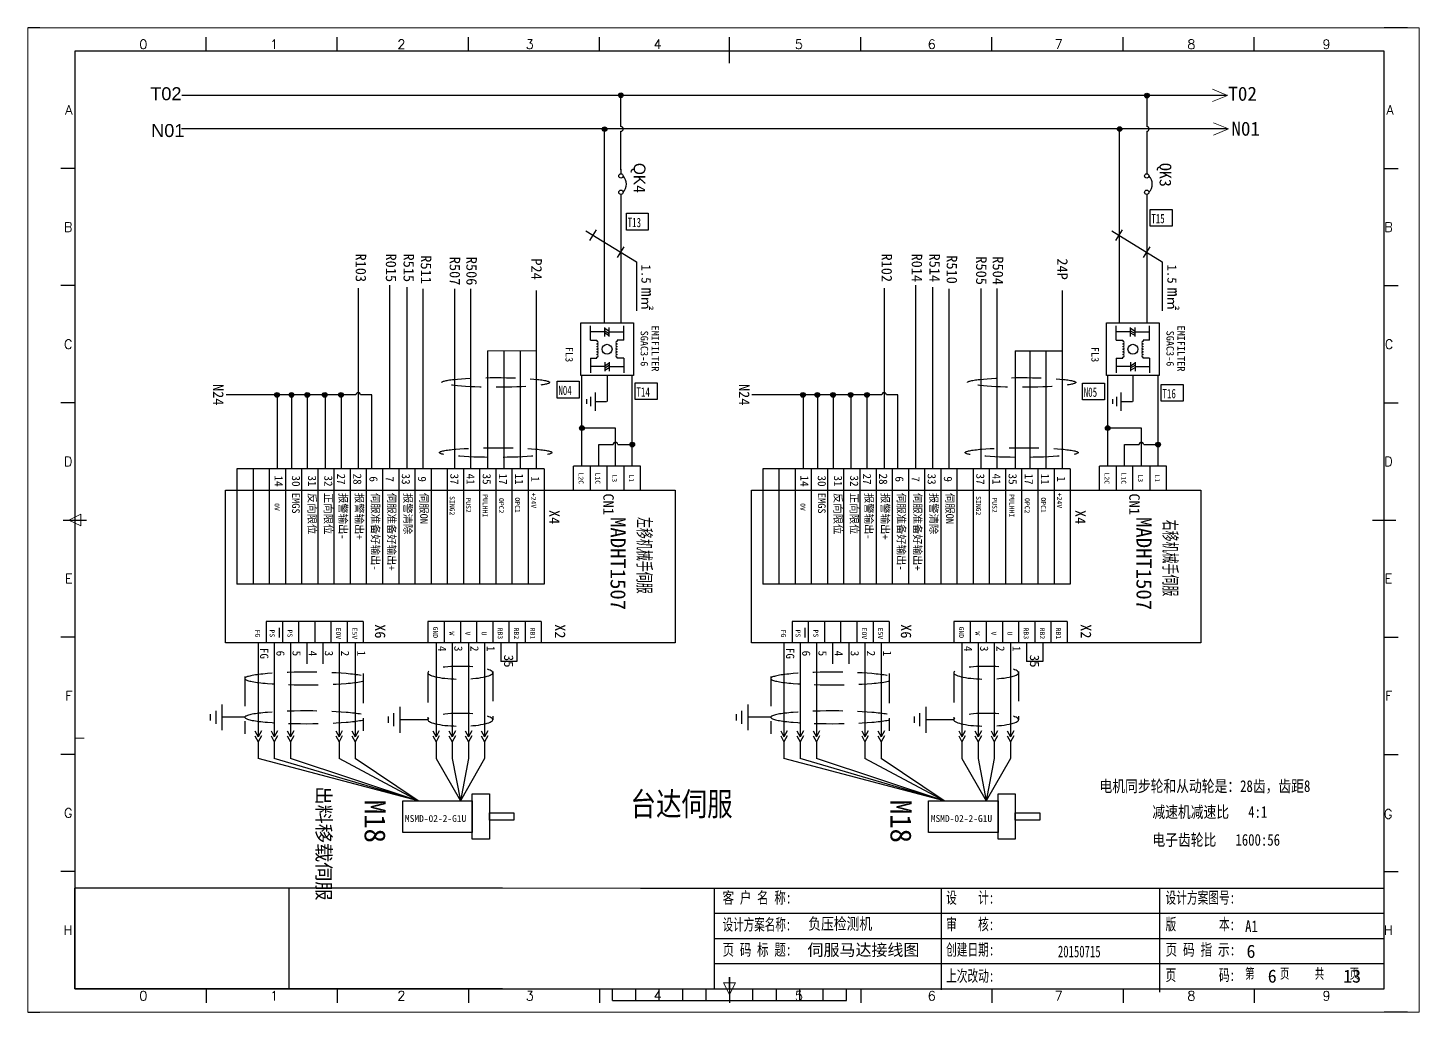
# Model space of a CAD drawing. Extents: x 2511 to 8703, y -745 to 3310.
# Drawn here: x 4488.6 to 4785.6, y 513.3 to 723.3 of the extents above; entities that cross this region are included whole.
import ezdxf
from ezdxf.enums import TextEntityAlignment as Align

# ---------------------------------------------------------------- set-up
doc = ezdxf.new("R2010")
doc.units = 0
doc.header["$MEASUREMENT"] = 0
doc.linetypes.add('DASHED2', pattern=[9.525, 6.35, -3.175])
doc.layers.add('AE_BOR', color=1, linetype='Continuous')
doc.layers.add('MISC', color=2, linetype='Continuous')
doc.layers.add('圖層1', color=7, linetype='Continuous', lineweight=60)
doc.styles.add('Standard0.67', font='', dxfattribs={"width": 0.67})
doc.styles.add('Standard_0.8', font='', dxfattribs={"width": 0.8})
doc.styles.add('WD', font='romans.shx', dxfattribs={"bigfont": 'gbcbig.shx'})
doc.styles.add('样式 0', font='')
doc.styles.add('样式 8', font='arial.ttf')
doc.styles.add('汉字', font='NSimSun.ttf')
doc.styles.get('Standard0.67').set_extended_font_data('FangSong_GB2312')
doc.styles.get('Standard_0.8').set_extended_font_data('FangSong_GB2312')
doc.styles.get('样式 0').set_extended_font_data('KaiTi_GB2312')

# ---------------------------------------------------------------- blocks, each defined once
blk = doc.blocks.new('gb_a2_a')
for p, q in [((584, 410), (25, 410)), ((25, 410), (25, 10)), ((584, 10), (584, 410)), ((25, 10), (584, 10))]:
    blk.add_line(p, q)
at = {"lineweight": 9, "ltscale": 0.1}
blk.add_line((25, 116.86), (29, 116.86), dxfattribs=at)
at = {"layer": 'AE_BOR', "lineweight": 30}
for p, q in [((10, 420), (4.93, 420)), ((594, 420), (584, 420)), ((4.93, 0), (10, 0)), ((594, 0), (584, 0))]:
    blk.add_line(p, q, dxfattribs=at)
at = {"layer": 'AE_BOR', "color": 1, "lineweight": 15}
for p, q in [((4.93, 420), (598.93, 420)), ((4.93, 0), (4.93, 420)), ((598.93, 420), (598.93, 0)), ((22.5, 210), (27.5, 212.5)), ((27.5, 207.5), (22.5, 210)), ((27.5, 212.5), (27.5, 207.5)), ((304.5, 7.5), (302, 12.5)), ((302, 12.5), (307, 12.5)), ((307, 12.5), (304.5, 7.5)), ((598.93, 0), (4.93, 0))]:
    blk.add_line(p, q, dxfattribs=at)
at = {"layer": 'AE_BOR'}
for p, q in [((81, 410), (81, 416)), ((137, 410), (137, 416)), ((193, 410), (193, 416)), ((249, 410), (249, 416)), ((304.5, 410), (304.5, 416)), ((360.5, 410), (360.5, 416)), ((416.5, 410), (416.5, 416)), ((472.5, 410), (472.5, 416)), ((528.5, 410), (528.5, 416)), ((25, 360), (19, 360)), ((584, 360), (590, 360)), ((25, 310), (19, 310)), ((584, 310), (590, 310)), ((25, 260), (19, 260)), ((584, 260), (590, 260)), ((25, 160), (19, 160)), ((584, 160), (590, 160)), ((25, 110), (19, 110)), ((584, 110), (590, 110)), ((25, 60), (19, 60)), ((584, 60), (590, 60)), ((81, 10), (81, 4)), ((137, 10), (137, 4)), ((193, 10), (193, 4)), ((249, 10), (249, 4)), ((304.5, 10), (304.5, 4)), ((360.5, 10), (360.5, 4)), ((416.5, 10), (416.5, 4)), ((472.5, 10), (472.5, 4)), ((528.5, 10), (528.5, 4))]:
    blk.add_line(p, q, dxfattribs=at)
at = {"layer": 'AE_BOR', "color": 2, "lineweight": 30}
for p, q in [((304.5, 405), (304.5, 415)), ((20, 210), (30, 210)), ((579, 210), (589, 210)), ((304.5, 10), (304.5, 15)), ((304.5, 15), (304.5, 5)), ((254.5, 5), (254.5, 10)), ((264.5, 5), (264.5, 10)), ((274.5, 5), (274.5, 10)), ((284.5, 5), (284.5, 10)), ((294.5, 5), (294.5, 10)), ((304.5, 10), (304.5, 5)), ((314.5, 5), (314.5, 10)), ((324.5, 5), (324.5, 10)), ((334.5, 5), (334.5, 10)), ((344.5, 5), (344.5, 10)), ((354.5, 5), (354.5, 10)), ((254.5, 5), (354.5, 5))]:
    blk.add_line(p, q, dxfattribs=at)
at = {"layer": 'AE_BOR', "style": 'WD'}
for s, p in [('0', (54.27, 411)), ('1', (110.12, 411)), ('2', (164.42, 411)), ('3', (219.22, 411)), ('4', (273.82, 411)), ('5', (334.12, 411)), ('6', (390.81, 411)), ('7', (445.01, 411)), ('8', (501.67, 411)), ('9', (559.4, 411)), ('0', (54.27, 5)), ('1', (110.12, 5)), ('2', (164.42, 5)), ('3', (219.22, 5)), ('4', (273.82, 5)), ('5', (334.12, 5)), ('6', (390.81, 5)), ('7', (445.01, 5)), ('8', (501.67, 5)), ('9', (559.4, 5))]:
    blk.add_text(s, height=4, dxfattribs=at).set_placement(p, align=Align.CENTER)
for s, p in [('A', (24, 385)), ('A', (588.05, 385)), ('B', (24, 335)), ('B', (587.67, 335)), ('C', (24, 285)), ('C', (587.86, 285)), ('D', (24, 235)), ('D', (587.67, 235)), ('E', (24, 185)), ('E', (587.48, 185)), ('F', (24, 135)), ('F', (587.48, 135)), ('F', (587.48, 135)), ('G', (24, 85)), ('G', (587.48, 84.56)), ('H', (24, 35)), ('H', (587.67, 35))]:
    blk.add_text(s, height=4, dxfattribs=at).set_placement(p, align=Align.MIDDLE_RIGHT)
blk = doc.blocks.new('电容')
at = {"linetype": 'ByBlock'}
for p, q in [((-1756.08, -781.77), (-1758.13, -781.77)), ((-1756.08, -782.99), (-1756.08, -780.56)), ((-1754.86, -780.79), (-1756.08, -781.55)), ((-1754.86, -781.44), (-1756.08, -782.2)), ((-1754.86, -781.99), (-1756.08, -782.75)), ((-1754.86, -782.99), (-1754.86, -780.56)), ((-1754.86, -781.77), (-1752.81, -781.77))]:
    blk.add_line(p, q, dxfattribs=at)

msp = doc.modelspace()

# ---------------------------------------------------------------- hatches: boundary and pattern name
at = {"layer": '圖層1', "lineweight": -3}
h = msp.add_hatch(color=256, dxfattribs=at)
edge = h.paths.add_edge_path()
edge.add_arc((4615.17, 708.91), 0.494, 0, 360)
h = msp.add_hatch(color=256, dxfattribs=at)
edge = h.paths.add_edge_path()
edge.add_arc((4727.46, 708.82), 0.494, 0, 360)
h = msp.add_hatch(color=256, dxfattribs=at)
edge = h.paths.add_edge_path()
edge.add_arc((4611.71, 701.66), 0.494, 0, 360)
h = msp.add_hatch(color=256, dxfattribs=at)
edge = h.paths.add_edge_path()
edge.add_arc((4721.64, 701.7), 0.494, 0, 360)
h = msp.add_hatch(color=256, dxfattribs=at)
edge = h.paths.add_edge_path()
edge.add_arc((4541.78, 644.97), 0.5, 0, 360)
h = msp.add_hatch(color=256, dxfattribs=at)
edge = h.paths.add_edge_path()
edge.add_arc((4544.87, 644.97), 0.5, 0, 360)
h = msp.add_hatch(color=256, dxfattribs=at)
edge = h.paths.add_edge_path()
edge.add_arc((4548.23, 644.97), 0.5, 0, 360)
h = msp.add_hatch(color=256, dxfattribs=at)
edge = h.paths.add_edge_path()
edge.add_arc((4551.97, 644.97), 0.5, 0, 360)
h = msp.add_hatch(color=256, dxfattribs=at)
edge = h.paths.add_edge_path()
edge.add_arc((4555.45, 644.97), 0.5, 0, 360)
h = msp.add_hatch(color=256, dxfattribs=at)
edge = h.paths.add_edge_path()
edge.add_arc((4654.03, 644.97), 0.5, 0, 360)
h = msp.add_hatch(color=256, dxfattribs=at)
edge = h.paths.add_edge_path()
edge.add_arc((4657.13, 644.97), 0.5, 0, 360)
h = msp.add_hatch(color=256, dxfattribs=at)
edge = h.paths.add_edge_path()
edge.add_arc((4660.48, 644.97), 0.5, 0, 360)
h = msp.add_hatch(color=256, dxfattribs=at)
edge = h.paths.add_edge_path()
edge.add_arc((4664.23, 644.97), 0.5, 0, 360)
h = msp.add_hatch(color=256, dxfattribs=at)
edge = h.paths.add_edge_path()
edge.add_arc((4667.71, 644.97), 0.5, 0, 360)
h = msp.add_hatch(color=256, dxfattribs=at)
edge = h.paths.add_edge_path()
edge.add_arc((4606.86, 637.9), 0.5, 0, 360)
h = msp.add_hatch(color=256, dxfattribs=at)
edge = h.paths.add_edge_path()
edge.add_arc((4719.11, 637.9), 0.5, 0, 360)
h = msp.add_hatch(color=256, dxfattribs=at)
edge = h.paths.add_edge_path()
edge.add_arc((4617.6, 634.36), 0.5, 0, 360)
h = msp.add_hatch(color=256, dxfattribs=at)
edge = h.paths.add_edge_path()
edge.add_arc((4729.86, 634.36), 0.5, 0, 360)

# ---------------------------------------------------------------- linework, layer by layer
at = {"lineweight": 0}
for p, q in [((4744.67, 708.88), (4741.46, 710.22)), ((4744.67, 708.88), (4741.46, 707.55)), ((4744.91, 701.71), (4741.7, 703.05)), ((4744.91, 701.71), (4741.7, 700.38)), ((4586.71, 654.37), (4597.11, 654.37))]:
    msp.add_line(p, q, dxfattribs=at)
for p, q in [((4744.67, 708.88), (4521.48, 708.88)), ((4727.44, 708.76), (4727.44, 702.22)), ((4744.68, 701.72), (4521.37, 701.72)), ((4721.53, 701.71), (4721.53, 660.33)), ((4727.44, 701.22), (4727.44, 693.1)), ((4615.18, 693.1), (4615.18, 692.17)), ((4727.44, 693.1), (4727.44, 692.17)), ((4615.18, 687.74), (4615.18, 660.33)), ((4727.44, 687.74), (4727.44, 660.33)), ((4608.58, 677.89), (4609.97, 680.16)), ((4720.84, 677.89), (4722.23, 680.16)), ((4607.7, 679.99), (4618.49, 673.39)), ((4719.96, 679.99), (4730.74, 673.39)), ((4614.48, 674.28), (4615.88, 676.55)), ((4726.74, 674.28), (4728.13, 676.55)), ((4618.49, 673.39), (4618.49, 662.88)), ((4730.74, 673.39), (4730.74, 662.88)), ((4559.11, 667.72), (4559.11, 629.19)), ((4569.48, 667.93), (4569.48, 629.19)), ((4572.93, 667.63), (4572.93, 629.19)), ((4579.64, 667.62), (4579.64, 629.19)), ((4583.09, 667.62), (4583.09, 629.19)), ((4597.11, 667.28), (4597.11, 629.19)), ((4671.37, 667.72), (4671.37, 629.19)), ((4681.73, 667.93), (4681.73, 629.19)), ((4685.19, 667.63), (4685.19, 629.19)), ((4692.01, 667.7), (4692.01, 629.19)), ((4695.46, 667.7), (4695.46, 629.19)), ((4709.37, 667.28), (4709.37, 629.19)), ((4608.68, 656.62), (4608.68, 659.7)), ((4615.78, 656.62), (4615.78, 659.7)), ((4720.94, 656.62), (4720.94, 659.7)), ((4728.03, 656.62), (4728.03, 659.7)), ((4610.1, 658.41), (4608.68, 658.41)), ((4614.36, 658.41), (4615.78, 658.41)), ((4722.35, 658.41), (4720.94, 658.41)), ((4726.62, 658.41), (4728.03, 658.41)), ((4586.71, 654.38), (4586.71, 629.19)), ((4590.2, 654.37), (4590.2, 629.19)), ((4593.65, 654.37), (4593.65, 629.19)), ((4699.35, 654.4), (4699.35, 629.19)), ((4702.46, 654.4), (4702.46, 629.19)), ((4705.91, 654.4), (4705.91, 629.19)), ((4608.68, 652.79), (4608.68, 649.71)), ((4610.1, 651.01), (4608.68, 651.01)), ((4614.36, 651.01), (4615.78, 651.01)), ((4615.78, 652.79), (4615.78, 649.71)), ((4720.94, 652.79), (4720.94, 649.71)), ((4722.35, 651.01), (4720.94, 651.01)), ((4726.62, 651.01), (4728.03, 651.01)), ((4728.03, 652.79), (4728.03, 649.71)), ((4606.86, 629.76), (4606.86, 649.08)), ((4612.23, 649.08), (4612.23, 643.59)), ((4617.6, 629.76), (4617.6, 649.08)), ((4719.11, 629.76), (4719.11, 649.08)), ((4724.48, 649.08), (4724.48, 643.59)), ((4729.86, 629.76), (4729.86, 649.08)), ((4558.62, 644.96), (4530.9, 644.96)), ((4541.84, 644.96), (4541.84, 629.19)), ((4544.88, 644.96), (4544.88, 629.19)), ((4548.21, 644.96), (4548.21, 629.28)), ((4562.04, 644.96), (4559.62, 644.96)), ((4608.69, 644.53), (4608.69, 642.56)), ((4609.66, 645.52), (4609.66, 641.57)), ((4670.88, 644.96), (4643.16, 644.96)), ((4654.1, 644.96), (4654.1, 629.19)), ((4657.13, 644.96), (4657.13, 629.19)), ((4660.47, 644.96), (4660.47, 629.28)), ((4674.3, 644.96), (4671.88, 644.96)), ((4720.95, 644.53), (4720.95, 642.56)), ((4721.91, 645.52), (4721.91, 641.57)), ((4607.87, 644.04), (4607.87, 643.05)), ((4612.14, 643.5), (4609.66, 643.5)), ((4720.13, 644.04), (4720.13, 643.05)), ((4724.4, 643.5), (4721.91, 643.5)), ((4614.02, 637.9), (4606.86, 637.9)), ((4614.02, 629.76), (4614.02, 637.9)), ((4726.28, 637.9), (4719.11, 637.9)), ((4726.28, 629.76), (4726.28, 637.9)), ((4610.44, 629.76), (4610.44, 634.36)), ((4610.44, 634.36), (4613.52, 634.36)), ((4614.52, 634.36), (4617.6, 634.36)), ((4722.69, 629.76), (4722.69, 634.36)), ((4722.69, 634.36), (4725.78, 634.36)), ((4726.78, 634.36), (4729.86, 634.36)), ((4619.39, 629.76), (4605.07, 629.76)), ((4605.07, 624.69), (4605.07, 629.76)), ((4608.65, 629.76), (4608.65, 624.69)), ((4612.23, 624.69), (4612.23, 629.76)), ((4615.81, 629.76), (4615.81, 624.71)), ((4619.39, 624.71), (4619.39, 629.76)), ((4731.65, 629.76), (4717.32, 629.76)), ((4717.32, 624.69), (4717.32, 629.76)), ((4720.9, 629.76), (4720.9, 624.69)), ((4724.48, 624.69), (4724.48, 629.76)), ((4728.07, 629.76), (4728.07, 624.71)), ((4731.65, 624.71), (4731.65, 629.76)), ((4598.84, 629.19), (4533.21, 629.19)), ((4533.21, 629.19), (4533.21, 604.57)), ((4536.66, 629.19), (4536.66, 604.57)), ((4540.12, 629.19), (4540.12, 604.57)), ((4543.57, 629.19), (4543.57, 604.57)), ((4547.02, 629.19), (4547.02, 604.57)), ((4550.48, 629.19), (4550.48, 604.57)), ((4553.93, 629.19), (4553.93, 604.57)), ((4557.39, 629.19), (4557.39, 604.57)), ((4560.84, 629.19), (4560.84, 604.57)), ((4564.29, 629.19), (4564.29, 604.57)), ((4567.75, 629.19), (4567.75, 604.57)), ((4571.2, 629.19), (4571.2, 604.57)), ((4574.66, 629.19), (4574.66, 604.57)), ((4578.11, 629.19), (4578.11, 604.57)), ((4581.57, 629.19), (4581.57, 604.57)), ((4585.02, 629.19), (4585.02, 604.57)), ((4588.47, 629.19), (4588.47, 604.57)), ((4591.93, 629.19), (4591.93, 604.57)), ((4595.38, 629.19), (4595.38, 604.57)), ((4598.84, 629.19), (4598.84, 604.57)), ((4711.09, 629.19), (4645.46, 629.19)), ((4645.46, 629.19), (4645.46, 604.57)), ((4648.92, 629.19), (4648.92, 604.57)), ((4652.37, 629.19), (4652.37, 604.57)), ((4655.83, 629.19), (4655.83, 604.57)), ((4659.28, 629.19), (4659.28, 604.57)), ((4662.73, 629.19), (4662.73, 604.57)), ((4666.19, 629.19), (4666.19, 604.57)), ((4669.64, 629.19), (4669.64, 604.57)), ((4673.1, 629.19), (4673.1, 604.57)), ((4676.55, 629.19), (4676.55, 604.57)), ((4680.01, 629.19), (4680.01, 604.57)), ((4683.46, 629.19), (4683.46, 604.57)), ((4686.91, 629.19), (4686.91, 604.57)), ((4690.37, 629.19), (4690.37, 604.57)), ((4693.82, 629.19), (4693.82, 604.57)), ((4697.28, 629.19), (4697.28, 604.57)), ((4700.73, 629.19), (4700.73, 604.57)), ((4704.18, 629.19), (4704.18, 604.57)), ((4707.64, 629.19), (4707.64, 604.57)), ((4711.09, 629.19), (4711.09, 604.57)), ((4530.81, 592.1), (4530.81, 624.68)), ((4530.81, 624.68), (4626.75, 624.68)), ((4626.74, 624.65), (4626.74, 592.07)), ((4643.07, 592.1), (4643.07, 624.68)), ((4643.07, 624.68), (4739, 624.68)), ((4739, 624.65), (4739, 592.07)), ((4598.84, 604.57), (4533.21, 604.57)), ((4711.09, 604.57), (4645.46, 604.57)), ((4560.19, 596.62), (4539.47, 596.62)), ((4539.47, 596.62), (4539.47, 592.1)), ((4542.23, 595.26), (4542.23, 593.25)), ((4542.92, 596.62), (4542.92, 592.1)), ((4546.38, 596.62), (4546.38, 592.1)), ((4549.83, 596.62), (4549.83, 592.1)), ((4553.29, 596.62), (4553.29, 592.1)), ((4556.74, 596.62), (4556.74, 592.1)), ((4560.19, 596.62), (4560.19, 592.1)), ((4598.18, 596.62), (4574, 596.62)), ((4574, 596.62), (4574, 592.1)), ((4577.45, 596.62), (4577.45, 592.1)), ((4580.91, 596.62), (4580.91, 592.1)), ((4584.36, 596.62), (4584.36, 592.1)), ((4587.82, 596.62), (4587.82, 592.1)), ((4591.27, 596.62), (4591.27, 592.1)), ((4594.72, 596.62), (4594.72, 592.1)), ((4598.18, 596.62), (4598.18, 592.1)), ((4672.45, 596.62), (4651.73, 596.62)), ((4651.73, 596.62), (4651.73, 592.1)), ((4654.48, 595.26), (4654.48, 593.25)), ((4655.18, 596.62), (4655.18, 592.1)), ((4658.63, 596.62), (4658.63, 592.1)), ((4662.09, 596.62), (4662.09, 592.1)), ((4665.54, 596.62), (4665.54, 592.1)), ((4669, 596.62), (4669, 592.1)), ((4672.45, 596.62), (4672.45, 592.1)), ((4710.44, 596.62), (4686.26, 596.62)), ((4686.26, 596.62), (4686.26, 592.1)), ((4689.71, 596.62), (4689.71, 592.1)), ((4693.16, 596.62), (4693.16, 592.1)), ((4696.62, 596.62), (4696.62, 592.1)), ((4700.07, 596.62), (4700.07, 592.1)), ((4703.53, 596.62), (4703.53, 592.1)), ((4706.98, 596.62), (4706.98, 592.1)), ((4710.44, 596.62), (4710.44, 592.1)), ((4626.75, 592.1), (4530.81, 592.1)), ((4537.74, 592.1), (4537.74, 572)), ((4541.2, 592.1), (4541.2, 572)), ((4544.65, 592.1), (4544.65, 572)), ((4548.11, 592.1), (4548.11, 587.6)), ((4551.56, 592.1), (4551.56, 587.6)), ((4555.01, 592.1), (4555.01, 572)), ((4558.47, 592.1), (4558.47, 572)), ((4575.73, 592.12), (4575.73, 572)), ((4579.18, 592.12), (4579.18, 572)), ((4582.63, 592.12), (4582.63, 572)), ((4586.09, 592.12), (4586.09, 572)), ((4589.54, 592.1), (4589.54, 588.1)), ((4593, 592.1), (4593, 588.1)), ((4739, 592.1), (4643.07, 592.1)), ((4650, 592.1), (4650, 572)), ((4653.45, 592.1), (4653.45, 572)), ((4656.91, 592.1), (4656.91, 572)), ((4660.36, 592.1), (4660.36, 587.6)), ((4663.82, 592.1), (4663.82, 587.6)), ((4667.27, 592.1), (4667.27, 572)), ((4670.72, 592.1), (4670.72, 572)), ((4687.98, 592.12), (4687.98, 572)), ((4691.44, 592.12), (4691.44, 572)), ((4694.89, 592.12), (4694.89, 572)), ((4698.35, 592.12), (4698.35, 572)), ((4701.8, 592.1), (4701.8, 588.1)), ((4705.25, 592.1), (4705.25, 588.1)), ((4593, 588.1), (4589.54, 588.1)), ((4705.25, 588.1), (4701.8, 588.1)), ((4527.53, 576.88), (4527.53, 575.5)), ((4528.69, 577.57), (4528.69, 574.81)), ((4530.03, 578.95), (4530.03, 573.43)), ((4534.91, 576.19), (4530.03, 576.19)), ((4565.51, 576.36), (4565.51, 574.98)), ((4566.67, 577.05), (4566.67, 574.29)), ((4568.01, 578.43), (4568.01, 572.91)), ((4639.79, 576.88), (4639.79, 575.5)), ((4640.94, 577.57), (4640.94, 574.81)), ((4642.29, 578.95), (4642.29, 573.43)), ((4647.17, 576.19), (4642.29, 576.19)), ((4677.77, 576.36), (4677.77, 574.98)), ((4678.93, 577.05), (4678.93, 574.29)), ((4680.27, 578.43), (4680.27, 572.91)), ((4537.05, 573.27), (4537.74, 572)), ((4538.44, 573.27), (4537.74, 572)), ((4540.5, 573.27), (4541.2, 572)), ((4541.89, 573.27), (4541.2, 572)), ((4543.96, 573.27), (4544.65, 572)), ((4545.35, 573.27), (4544.65, 572)), ((4554.32, 573.27), (4555.01, 572)), ((4555.71, 573.27), (4555.01, 572)), ((4557.77, 573.27), (4558.47, 572)), ((4559.16, 573.27), (4558.47, 572)), ((4573.99, 575.67), (4568.01, 575.67)), ((4575.03, 573.27), (4575.73, 572)), ((4576.42, 573.27), (4575.73, 572)), ((4578.49, 573.27), (4579.18, 572)), ((4579.87, 573.27), (4579.18, 572)), ((4581.94, 573.27), (4582.63, 572)), ((4583.33, 573.27), (4582.63, 572)), ((4585.39, 573.27), (4586.09, 572)), ((4586.78, 573.27), (4586.09, 572)), ((4649.31, 573.27), (4650, 572)), ((4650.7, 573.27), (4650, 572)), ((4652.76, 573.27), (4653.45, 572)), ((4654.15, 573.27), (4653.45, 572)), ((4656.21, 573.27), (4656.91, 572)), ((4657.6, 573.27), (4656.91, 572)), ((4666.58, 573.27), (4667.27, 572)), ((4667.97, 573.27), (4667.27, 572)), ((4670.03, 573.27), (4670.72, 572)), ((4671.42, 573.27), (4670.72, 572)), ((4686.25, 575.67), (4680.27, 575.67)), ((4687.29, 573.27), (4687.98, 572)), ((4688.68, 573.27), (4687.98, 572)), ((4690.74, 573.27), (4691.44, 572)), ((4692.13, 573.27), (4691.44, 572)), ((4694.2, 573.27), (4694.89, 572)), ((4695.59, 573.27), (4694.89, 572)), ((4697.65, 573.27), (4698.35, 572)), ((4699.04, 573.27), (4698.35, 572)), ((4537.05, 572.26), (4537.74, 570.99)), ((4538.44, 572.26), (4537.74, 570.99)), ((4537.74, 570.99), (4537.74, 567.4)), ((4540.5, 572.26), (4541.2, 570.99)), ((4541.89, 572.26), (4541.2, 570.99)), ((4541.2, 570.99), (4541.2, 567.4)), ((4543.96, 572.26), (4544.65, 570.99)), ((4545.35, 572.26), (4544.65, 570.99)), ((4544.65, 570.99), (4544.65, 567.4)), ((4554.32, 572.26), (4555.01, 570.99)), ((4555.71, 572.26), (4555.01, 570.99)), ((4555.01, 570.99), (4555.01, 567.4)), ((4557.77, 572.26), (4558.47, 570.99)), ((4559.16, 572.26), (4558.47, 570.99)), ((4558.47, 570.99), (4558.47, 567.4)), ((4575.03, 572.26), (4575.73, 570.99)), ((4576.42, 572.26), (4575.73, 570.99)), ((4575.73, 570.99), (4575.73, 567.4)), ((4578.49, 572.26), (4579.18, 570.99)), ((4579.87, 572.26), (4579.18, 570.99)), ((4579.18, 570.99), (4579.18, 567.4)), ((4581.94, 572.26), (4582.63, 570.99)), ((4583.33, 572.26), (4582.63, 570.99)), ((4582.63, 570.99), (4582.63, 567.4)), ((4585.39, 572.26), (4586.09, 570.99)), ((4586.78, 572.26), (4586.09, 570.99)), ((4586.09, 570.99), (4586.09, 567.4)), ((4649.31, 572.26), (4650, 570.99)), ((4650.7, 572.26), (4650, 570.99)), ((4650, 570.99), (4650, 567.4)), ((4652.76, 572.26), (4653.45, 570.99)), ((4654.15, 572.26), (4653.45, 570.99)), ((4653.45, 570.99), (4653.45, 567.4)), ((4656.21, 572.26), (4656.91, 570.99)), ((4657.6, 572.26), (4656.91, 570.99)), ((4656.91, 570.99), (4656.91, 567.4)), ((4666.58, 572.26), (4667.27, 570.99)), ((4667.97, 572.26), (4667.27, 570.99)), ((4667.27, 570.99), (4667.27, 567.4)), ((4670.03, 572.26), (4670.72, 570.99)), ((4671.42, 572.26), (4670.72, 570.99)), ((4670.72, 570.99), (4670.72, 567.4)), ((4687.29, 572.26), (4687.98, 570.99)), ((4688.68, 572.26), (4687.98, 570.99)), ((4687.98, 570.99), (4687.98, 567.4)), ((4690.74, 572.26), (4691.44, 570.99)), ((4692.13, 572.26), (4691.44, 570.99)), ((4691.44, 570.99), (4691.44, 567.4)), ((4694.2, 572.26), (4694.89, 570.99)), ((4695.59, 572.26), (4694.89, 570.99)), ((4694.89, 570.99), (4694.89, 567.4)), ((4697.65, 572.26), (4698.35, 570.99)), ((4699.04, 572.26), (4698.35, 570.99)), ((4698.35, 570.99), (4698.35, 567.4)), ((4571.92, 558.39), (4537.74, 567.4)), ((4571.92, 558.39), (4541.2, 567.4)), ((4571.92, 558.39), (4544.65, 567.4)), ((4571.92, 558.39), (4555.01, 567.4)), ((4571.92, 558.39), (4558.47, 567.4)), ((4575.73, 567.4), (4580.91, 558.39)), ((4579.18, 567.4), (4580.91, 558.39)), ((4586.09, 567.4), (4580.91, 558.39)), ((4582.63, 567.4), (4580.91, 558.39)), ((4684.18, 558.39), (4650, 567.4)), ((4684.18, 558.39), (4653.45, 567.4)), ((4684.18, 558.39), (4656.91, 567.4)), ((4684.18, 558.39), (4667.27, 567.4)), ((4684.18, 558.39), (4670.72, 567.4)), ((4687.98, 567.4), (4693.16, 558.39)), ((4691.44, 567.4), (4693.16, 558.39)), ((4698.35, 567.4), (4693.16, 558.39)), ((4694.89, 567.4), (4693.16, 558.39)), ((4635.08, 534.37), (4679.34, 534.37)), ((4679.34, 534.37), (4748.12, 534.37)), ((4748.12, 534.37), (4778.12, 534.37)), ((4635.08, 529.01), (4679.34, 529.01)), ((4679.34, 529.01), (4748.12, 529.01)), ((4748.12, 529.01), (4778.12, 529.01)), ((4635.08, 523.65), (4679.34, 523.65)), ((4679.34, 523.65), (4748.12, 523.65)), ((4619.39, 518.28), (4679.34, 518.28)), ((4619.39, 518.28), (4679.34, 518.28)), ((4679.34, 518.28), (4748.12, 518.28))]:
    msp.add_line(p, q)
at = {"linetype": 'ByBlock'}
for p, q in [((4608.68, 656.62), (4610.06, 656.62)), ((4610.06, 656.62), (4610.06, 656.4)), ((4615.78, 656.62), (4614.4, 656.62)), ((4614.4, 656.62), (4614.4, 656.4)), ((4720.94, 656.62), (4722.31, 656.62)), ((4722.31, 656.62), (4722.31, 656.4)), ((4728.03, 656.62), (4726.66, 656.62)), ((4726.66, 656.62), (4726.66, 656.4)), ((4608.68, 652.8), (4610.06, 652.8)), ((4610.06, 652.8), (4610.06, 653.01)), ((4614.4, 652.8), (4614.4, 653.01)), ((4615.78, 652.8), (4614.4, 652.8)), ((4720.94, 652.8), (4722.31, 652.8)), ((4722.31, 652.8), (4722.31, 653.01)), ((4726.66, 652.8), (4726.66, 653.01)), ((4728.03, 652.8), (4726.66, 652.8))]:
    msp.add_line(p, q, dxfattribs=at)
at = {"color": 0, "lineweight": -2}
for p, q in [((4552.03, 644.96), (4552.03, 629.23)), ((4555.44, 644.96), (4555.44, 629.23)), ((4664.29, 644.96), (4664.29, 629.23)), ((4667.7, 644.96), (4667.7, 629.23))]:
    msp.add_line(p, q, dxfattribs=at)
at = {"linetype": 'DASHED2'}
for p, q in [((4560.2, 585.53), (4560.2, 573.27)), ((4573.99, 585.71), (4573.99, 575.67)), ((4587.82, 585.98), (4587.82, 575.67)), ((4672.46, 585.53), (4672.46, 573.27)), ((4686.25, 585.71), (4686.25, 575.67)), ((4700.08, 585.98), (4700.08, 575.67)), ((4534.91, 584.9), (4534.91, 572.65)), ((4647.17, 584.9), (4647.17, 572.65))]:
    msp.add_line(p, q, dxfattribs=at)
at = {"color": 0, "ltscale": 2}
for p, q in [((4498.62, 518.28), (4498.62, 539.73)), ((4589.92, 539.73), (4498.62, 539.73)), ((4619.39, 539.73), (4778.12, 539.73)), ((4635.08, 539.73), (4635.08, 518.28)), ((4683.65, 518.02), (4683.65, 539.73)), ((4730.23, 517.53), (4730.23, 539.73)), ((4778.12, 518.28), (4778.12, 539.73)), ((4748.12, 523.65), (4778.12, 523.65)), ((4589.92, 518.28), (4498.62, 518.28)), ((4748.12, 518.28), (4778.12, 518.28))]:
    msp.add_line(p, q, dxfattribs=at)
at = {"color": 0}
msp.add_line((4544.27, 539.73), (4544.27, 518.28), dxfattribs=at)
at = {"lineweight": 9, "ltscale": 0.1}
for p, q in [((4589.92, 539.73), (4619.39, 539.73)), ((4589.92, 518.28), (4619.39, 518.28)), ((4618.03, 518.28), (4618.03, 518.28)), ((4618.03, 518.28), (4618.03, 518.28))]:
    msp.add_line(p, q, dxfattribs=at)
at = {"color": 1, "ltscale": 2}
for points in [[(4616.37, 683.71), (4621.04, 683.71), (4621.04, 680.14), (4616.37, 680.14)], [(4728.15, 684.54), (4732.83, 684.54), (4732.83, 680.97), (4728.15, 680.97)], [(4601.58, 647.88), (4606.26, 647.88), (4606.26, 644.31), (4601.58, 644.31)], [(4618.26, 647.54), (4622.93, 647.54), (4622.93, 643.97), (4618.26, 643.97)], [(4713.73, 647.51), (4718.4, 647.51), (4718.4, 643.94), (4713.73, 643.94)], [(4730.54, 647.2), (4735.21, 647.2), (4735.21, 643.63), (4730.54, 643.63)]]:
    msp.add_lwpolyline(points, close=True, dxfattribs=at)
for points in [[(4617.85, 660.33), (4617.85, 649.08), (4606.61, 649.08), (4606.61, 660.33)], [(4730.11, 660.33), (4730.11, 649.08), (4718.86, 649.08), (4718.86, 660.33)], [(4583.45, 558.39), (4583.45, 551.63), (4568.62, 551.63), (4568.62, 558.39)], [(4587.12, 559.85), (4587.12, 550.17), (4583.45, 550.17), (4583.45, 559.85)], [(4695.7, 558.39), (4695.7, 551.63), (4680.87, 551.63), (4680.87, 558.39)], [(4699.38, 559.85), (4699.38, 550.17), (4695.7, 550.17), (4695.7, 559.85)], [(4592.34, 555.78), (4592.34, 554.23), (4587.12, 554.23), (4587.12, 555.78)], [(4704.6, 555.78), (4704.6, 554.23), (4699.38, 554.23), (4699.38, 555.78)]]:
    msp.add_lwpolyline(points, close=True)
for centre, radius in [((4615.17, 708.91), 0.494), ((4727.46, 708.82), 0.494), ((4611.71, 701.66), 0.494), ((4721.64, 701.7), 0.494), ((4615.18, 691.7), 0.464), ((4727.44, 691.7), 0.464), ((4615.18, 688.21), 0.464), ((4727.44, 688.21), 0.464), ((4612.23, 654.71), 1.06), ((4724.48, 654.71), 1.06)]:
    msp.add_circle(centre, radius)
for centre in [(4613.87, 689.96), (4726.13, 689.96)]:
    msp.add_arc(centre, 2.49, 315.4239, 44.5761)
at = {"linetype": 'ByBlock'}
for centre, start, end in [((4610.06, 656.12), 270, 90), ((4614.4, 656.12), 90, 270), ((4722.31, 656.12), 270, 90), ((4726.66, 656.12), 90, 270), ((4610.06, 655.55), 270, 90), ((4610.06, 654.99), 270, 90), ((4610.06, 654.43), 270, 90), ((4610.06, 653.86), 270, 90), ((4610.06, 653.3), 270, 90), ((4614.4, 655.55), 90, 270), ((4614.4, 654.99), 90, 270), ((4614.4, 654.43), 90, 270), ((4614.4, 653.86), 90, 270), ((4614.4, 653.3), 90, 270), ((4722.31, 655.55), 270, 90), ((4722.31, 654.99), 270, 90), ((4722.31, 654.43), 270, 90), ((4722.31, 653.86), 270, 90), ((4722.31, 653.3), 270, 90), ((4726.66, 655.55), 90, 270), ((4726.66, 654.99), 90, 270), ((4726.66, 654.43), 90, 270), ((4726.66, 653.86), 90, 270), ((4726.66, 653.3), 90, 270)]:
    msp.add_arc(centre, 0.282, start, end, dxfattribs=at)
at = {"linetype": 'DASHED2'}
for centre, major_axis, ratio in [((4588.47, 647.63), (-11.52, 0), 0.089332), ((4700.73, 647.63), (-11.55, 0), 0.089099), ((4588.47, 632.67), (-12.02, 0), 0.085602), ((4700.73, 632.67), (-12.06, 0), 0.085335)]:
    msp.add_ellipse(centre, major_axis=major_axis, ratio=ratio, dxfattribs=at)
at = {"linetype": 'DASHED2', "extrusion": (0, 0, -1)}
for centre, major_axis, ratio in [((4548.11, 584.46), (-13.2, 0), 0.103063), ((4580.91, 585.7), (-6.91, 0), 0.19671), ((4660.36, 584.46), (-13.2, 0), 0.103063), ((4693.16, 585.7), (-6.91, 0), 0.19671), ((4548.11, 576.19), (-13.2, 0), 0.103063), ((4580.91, 575.67), (-6.91, 0), 0.19671), ((4660.36, 576.19), (-13.2, 0), 0.103063), ((4693.16, 575.67), (-6.91, 0), 0.19671)]:
    msp.add_ellipse(centre, major_axis=major_axis, ratio=ratio, dxfattribs=at)
at = {"layer": '圖層1', "lineweight": -3}
for p, q in [((4615.18, 702.22), (4615.18, 708.88)), ((4611.63, 701.72), (4611.63, 660.37)), ((4615.18, 693.01), (4615.18, 701.22)), ((4565.89, 629.23), (4565.89, 668.39)), ((4678.14, 629.23), (4678.14, 668.39)), ((4699.35, 654.4), (4709.37, 654.4)), ((4562.04, 629.21), (4562.04, 644.96)), ((4674.3, 629.21), (4674.3, 644.96))]:
    msp.add_line(p, q, dxfattribs=at)
for centre in [(4541.78, 644.97), (4544.87, 644.97), (4548.23, 644.97), (4551.97, 644.97), (4555.45, 644.97), (4654.03, 644.97), (4657.13, 644.97), (4660.48, 644.97), (4664.23, 644.97), (4667.71, 644.97), (4606.86, 637.9), (4719.11, 637.9), (4617.6, 634.36), (4729.86, 634.36)]:
    msp.add_circle(centre, 0.5, dxfattribs=at)
for centre, start, end in [((4615.18, 701.72), 270, 90), ((4727.44, 701.72), 270, 90), ((4559.12, 644.97), 359.8833, 180.1167), ((4671.38, 644.97), 359.8833, 180.1167), ((4614.02, 634.36), 0, 180), ((4726.28, 634.36), 0, 180)]:
    msp.add_arc(centre, 0.5, start, end, dxfattribs=at)

# ---------------------------------------------------------------- block references
at = {"xscale": 0.5, "yscale": 0.5, "zscale": 0.5}
msp.add_blockref('gb_a2_a', (4486.12, 513.28), dxfattribs=at)
at = {"linetype": 'ByBlock', "xscale": -0.8000000000001819, "yscale": 0.8000000000001819, "zscale": 0.8}
for p in [(3207.85, 1283.82), (3320.11, 1283.82)]:
    msp.add_blockref('电容', p, dxfattribs=at)
at = {"linetype": 'ByBlock', "xscale": 0.8000000000001819, "yscale": 0.8000000000001819, "zscale": 0.8, "rotation": 180}
for p in [(3207.85, 25.59), (3320.11, 25.59)]:
    msp.add_blockref('电容', p, dxfattribs=at)

# ---------------------------------------------------------------- texts
at = {"char_height": 2.772, "width": 4.9667, "attachment_point": 1, "style": '样式 8'}
for s, insert in [('{\\C3;T02}', (4514.72, 710.61)), ('{\\C3;N01}', (4514.91, 702.76))]:
    msp.add_mtext(s, dxfattribs=dict(at, insert=insert))
at = {"color": 0, "lineweight": -2, "attachment_point": 1, "rotation": 270}
for s, insert, char_height, width in [('{\\fPMingLiU|b0|i0|c136|p18;QK}4', (4620.42, 694.46), 2.5, 7.815), ('QK3', (4732.68, 694.46), 2.5, 7.815), ('MADHT1507', (4616.22, 618.91), 3.24, 28.0103), ('{\\Fromans,gbcbig|c134;左移机械手伺服}', (4621.73, 618.91), 3.24, 28.0103), ('MADHT1507', (4728.48, 618.91), 3.24, 28.0103), ('{\\Fromans,gbcbig|c134;右移机械手伺服}', (4733.98, 618.33), 3.24, 35.9016), ('出{\\fPMingLiU|b0|i0|c136|p18;料移载伺服}', (4553.26, 561.46), 3, 35.4639), ('M18', (4564.97, 558.57), 4.5, 11.0467), ('M18', (4677.23, 558.57), 4.5, 11.0467)]:
    msp.add_mtext(s, dxfattribs=dict(at, insert=insert, char_height=char_height, width=width))
at = {"attachment_point": 1, "rotation": 270}
for s, insert, char_height, width in [('{\\fSimSun|b0|i0|c134|p2;\\H1.25x;m\\fSimSun|b0|i0|c129|p2;\\H0.8x;㎡}', (4622.28, 667.84), 2.1721, 86.3375), ('{\\fSimSun|b0|i0|c134|p2;\\H1.25x;m\\fSimSun|b0|i0|c129|p2;\\H0.8x;㎡}', (4734.54, 667.84), 2.1721, 86.3375), ('{\\fSimSun|b0|i0|c134|p2;EMGS}', (4546.62, 624.06), 1.62, 191.9559), ('{\\fFangSong_GB2312|b0|i0|c134|p49;反向限位}', (4550.07, 624.06), 1.62, 191.9559), ('{\\fFangSong_GB2312|b0|i0|c134|p49;正向限位}', (4553.53, 624.06), 1.62, 191.9559), ('{\\fFangSong_GB2312|b0|i0|c134|p49;报警输出-}', (4556.69, 624.06), 1.62, 191.9559), ('{\\fFangSong_GB2312|b0|i0|c134|p49;报警输出+}', (4560.15, 624.06), 1.62, 191.9559), ('{\\fFangSong_GB2312|b0|i0|c134|p49;伺服准备好输出-}', (4563.6, 624.06), 1.62, 191.9559), ('{\\fFangSong_GB2312|b0|i0|c134|p49;伺服准备好输出+}', (4567.06, 624.06), 1.62, 191.9559), ('{\\fFangSong_GB2312|b0|i0|c134|p49;报警清除}', (4570.51, 624.06), 1.62, 191.9559), ('{\\fFangSong_GB2312|b0|i0|c134|p49;伺服ON}', (4573.96, 624.06), 1.62, 191.9559), ('{\\fSimSun|b0|i0|c134|p2;EMGS}', (4658.88, 624.06), 1.62, 191.9559), ('{\\fFangSong_GB2312|b0|i0|c134|p49;反向限位}', (4662.33, 624.06), 1.62, 191.9559), ('{\\fFangSong_GB2312|b0|i0|c134|p49;正向限位}', (4665.79, 624.06), 1.62, 191.9559), ('{\\fFangSong_GB2312|b0|i0|c134|p49;报警输出-}', (4668.95, 624.06), 1.62, 191.9559), ('{\\fFangSong_GB2312|b0|i0|c134|p49;报警输出+}', (4672.4, 624.06), 1.62, 191.9559), ('{\\fFangSong_GB2312|b0|i0|c134|p49;伺服准备好输出-}', (4675.86, 624.06), 1.62, 191.9559), ('{\\fFangSong_GB2312|b0|i0|c134|p49;伺服准备好输出+}', (4679.31, 624.06), 1.62, 191.9559), ('{\\fFangSong_GB2312|b0|i0|c134|p49;报警清除}', (4682.77, 624.06), 1.62, 191.9559), ('{\\fFangSong_GB2312|b0|i0|c134|p49;伺服ON}', (4686.22, 624.06), 1.62, 191.9559)]:
    msp.add_mtext(s, dxfattribs=dict(at, insert=insert, char_height=char_height, width=width))
at = {"color": 0, "ltscale": 2, "char_height": 2.5, "attachment_point": 1}
for s, insert, width, style in [('{\\fSimSun|b0|i0|c134|p2;\\W0.72;客 户 名 称:}', (4636.89, 538.96), 16.2477, 'Standard0.67'), ('{\\fSimSun|b0|i0|c134|p2;设    计:}', (4684.6, 538.96), 12.0312, 'Standard0.67'), ('{\\fSimSun|b0|i0|c134|p2;设计方案图号:}', (4731.44, 538.96), 15.1644, 'Standard0.67'), ('{\\fSimSun|b0|i0|c134|p2;\\W0.66;设计方案名称:}', (4636.89, 533.23), 15.1234, 'Standard0.67'), ('{\\fSimSun|b0|i0|c134|p2;负压检测机}', (4655.18, 533.4), 33.9078, 'Standard_0.8'), ('{\\fSimSun|b0|i0|c134|p2;审    核:}', (4684.6, 533.29), 12.0312, 'Standard0.67'), ('{\\fSimSun|b0|i0|c134|p2;版        本:}', (4731.44, 533.29), 16.8498, 'Standard0.67'), ('{\\fSimSun|b0|i0|c134|p2;A1}', (4748.43, 532.85), 33.9078, 'Standard_0.8'), ('{\\fSimSun|b0|i0|c134|p2;\\W0.72;页 码 标 题:}', (4636.89, 527.86), 15.1234, 'Standard0.67'), ('{\\fSimSun|b0|i0|c134|p2;创建日期:}', (4684.6, 527.88), 12.0312, 'Standard0.67'), ('{\\fSimSun|b0|i0|c134|p2;20150715}', (4708.47, 527.48), 12.0312, 'Standard0.67'), ('{\\fSimSun|b0|i0|c134|p2;\\W0.73;页 码 指 示:}', (4731.44, 527.88), 16.1995, 'Standard0.67'), ('{\\Fromans,gbcbig|c134;第}    {\\Fromans,gbcbig|c134;页}    {\\Fromans,gbcbig|c134;共}    {\\Fromans,gbcbig|c134;页}', (4748.43, 522.69), 33.9078, 'Standard_0.8'), ('{\\fSimSun|b0|i0|c134|p2;上次改动:}', (4684.6, 522.29), 12.0312, 'Standard0.67'), ('{\\fSimSun|b0|i0|c134|p2;页        码:}', (4731.44, 522.44), 15.7258, 'Standard0.67')]:
    msp.add_mtext(s, dxfattribs=dict(at, insert=insert, width=width, style=style))
at = {"color": 7, "insert": (4655.03, 527.82), "char_height": 2.5, "attachment_point": 1}
msp.add_mtext_dynamic_manual_height_columns('{\\fSimSun|b0|i0|c134|p2;伺服马达接线图}', width=47.9244, gutter_width=12.5, heights=[0], dxfattribs=at)
at = {"style": '汉字'}
for tag, height, p in [('T02', 3, (4747.9, 707.73)), ('N01', 3, (4748.56, 700.27)), ('MSMD-02-2-G1U', 1.48, (4575.63, 553.86)), ('MSMD-02-2-G1U', 1.48, (4687.88, 553.86))]:
    msp.add_attdef(tag, text='', height=height, dxfattribs=at).set_placement(p, align=Align.CENTER)
for tag, height, p in [('R103', 2.24, (4558.57, 672.09)), ('R015', 2.24, (4565.01, 672.09)), ('R515', 2.24, (4568.79, 672.09)), ('R511', 2.24, (4572.48, 671.71)), ('R507', 2.24, (4578.64, 671.39)), ('R506', 2.24, (4582.2, 671.39)), ('R102', 2.24, (4670.83, 672.09)), ('R014', 2.24, (4677.27, 672.09)), ('R514', 2.24, (4681.05, 672.09)), ('R510', 2.24, (4684.74, 671.71)), ('R505', 2.24, (4691.01, 671.48)), ('R504', 2.24, (4694.57, 671.48)), ('P24', 2.24, (4596.08, 671.82)), ('1.5', 2, (4619.57, 670.75)), ('24P', 2.24, (4708.33, 671.82)), ('1.5', 2, (4731.83, 670.75)), ('EMIFILTER', 1.6, (4621.74, 654.87)), ('EMIFILTER', 1.6, (4733.99, 654.87)), ('SGAC3-6', 1.6, (4619.4, 654.87)), ('SGAC3-6', 1.6, (4731.65, 654.87)), ('FL3', 1.6, (4603.36, 653.58)), ('FL3', 1.6, (4715.62, 653.58)), ('N24', 2.24, (4528.14, 645.01)), ('N24', 2.24, (4640.4, 645.01)), ('14', 1.75, (4541.26, 626.6)), ('30', 1.75, (4544.96, 626.6)), ('31', 1.75, (4548.41, 626.6)), ('32', 1.75, (4551.86, 626.6)), ('27', 1.75, (4554.6, 627.01)), ('28', 1.75, (4558.06, 627.01)), ('6', 1.75, (4561.51, 627.01)), ('7', 1.75, (4564.96, 627.01)), ('33', 1.75, (4568.42, 627.01)), ('9', 1.75, (4571.87, 627.01)), ('37', 1.75, (4578.78, 627.01)), ('41', 1.75, (4582.23, 627.01)), ('35', 1.75, (4585.69, 627.01)), ('17', 1.75, (4589.14, 627.01)), ('11', 1.75, (4592.6, 627.01)), ('1', 1.75, (4596.05, 627.01)), ('L2C', 1.05, (4606.16, 627.17)), ('L1C', 1.05, (4609.75, 627.17)), ('L3', 1.05, (4613.33, 627.17)), ('L1', 1.05, (4616.91, 627.17)), ('14', 1.75, (4653.52, 626.6)), ('30', 1.75, (4657.21, 626.6)), ('31', 1.75, (4660.67, 626.6)), ('32', 1.75, (4664.12, 626.6)), ('27', 1.75, (4666.86, 627.01)), ('28', 1.75, (4670.31, 627.01)), ('6', 1.75, (4673.77, 627.01)), ('7', 1.75, (4677.22, 627.01)), ('33', 1.75, (4680.67, 627.01)), ('9', 1.75, (4684.13, 627.01)), ('37', 1.75, (4691.04, 627.01)), ('41', 1.75, (4694.49, 627.01)), ('35', 1.75, (4697.95, 627.01)), ('17', 1.75, (4701.4, 627.01)), ('11', 1.75, (4704.85, 627.01)), ('1', 1.75, (4708.31, 627.01)), ('L2C', 1.05, (4718.42, 627.17)), ('L1C', 1.05, (4722, 627.17)), ('L3', 1.05, (4725.58, 627.17)), ('L1', 1.05, (4729.16, 627.17)), ('+24V', 1.05, (4596.05, 622.44)), ('CN1', 2.24, (4611.43, 621.66)), ('+24V', 1.05, (4708.31, 622.44)), ('CN1', 2.24, (4723.69, 621.66)), ('0V', 1.05, (4541.26, 621.06)), ('SING2', 1.05, (4578.65, 621.33)), ('PUS2', 1.05, (4582.1, 621.46)), ('PULHHI', 1.05, (4585.71, 621.33)), ('OPC2', 1.05, (4589.14, 621.33)), ('OPC1', 1.05, (4592.6, 621.46)), ('0V', 1.05, (4653.52, 621.06)), ('SING2', 1.05, (4690.99, 621.33)), ('PUS2', 1.05, (4694.45, 621.46)), ('PULHHI', 1.05, (4698.11, 621.33)), ('OPC2', 1.05, (4701.4, 621.33)), ('OPC1', 1.05, (4704.85, 621.46)), ('X4', 2.24, (4599.9, 618.9)), ('X4', 2.24, (4712.16, 618.9)), ('FG', 1.05, (4537.11, 594.08)), ('PS', 1.05, (4540.21, 594.08)), ('PS', 1.05, (4544.02, 594.08)), ('E0V', 1.05, (4554.38, 594.08)), ('E5V', 1.05, (4557.84, 594.08)), ('X6', 2.24, (4562.69, 594.53)), ('GND', 1.05, (4575.1, 594.31)), ('W', 1.05, (4578.55, 594.08)), ('V', 1.05, (4582, 594.08)), ('U', 1.05, (4585.46, 594.08)), ('RB3', 1.05, (4588.91, 594.08)), ('RB2', 1.05, (4592.37, 594.08)), ('RB1', 1.05, (4595.82, 594.08)), ('X2', 2.24, (4601.1, 594.53)), ('FG', 1.05, (4649.37, 594.08)), ('PS', 1.05, (4652.47, 594.08)), ('PS', 1.05, (4656.28, 594.08)), ('E0V', 1.05, (4666.64, 594.08)), ('E5V', 1.05, (4670.09, 594.08)), ('X6', 2.24, (4674.95, 594.53)), ('GND', 1.05, (4687.35, 594.31)), ('W', 1.05, (4690.81, 594.08)), ('V', 1.05, (4694.26, 594.08)), ('U', 1.05, (4697.72, 594.08)), ('RB3', 1.05, (4701.17, 594.08)), ('RB2', 1.05, (4704.62, 594.08)), ('RB1', 1.05, (4708.08, 594.08)), ('X2', 2.24, (4713.36, 594.53)), ('4', 1.75, (4576.16, 590.83)), ('3', 1.75, (4579.62, 590.83)), ('2', 1.75, (4583.07, 590.83)), ('1', 1.75, (4586.53, 590.83)), ('4', 1.75, (4688.42, 590.83)), ('3', 1.75, (4691.87, 590.83)), ('2', 1.75, (4695.33, 590.83)), ('1', 1.75, (4698.78, 590.83)), ('FG', 1.75, (4538.18, 589.82)), ('6', 1.75, (4541.64, 589.82)), ('5', 1.75, (4545.09, 589.82)), ('4', 1.75, (4548.54, 589.82)), ('3', 1.75, (4552, 589.82)), ('2', 1.75, (4555.45, 589.82)), ('1', 1.75, (4558.9, 589.82)), ('35', 2, (4590.24, 588.18)), ('FG', 1.75, (4650.44, 589.82)), ('6', 1.75, (4653.89, 589.82)), ('5', 1.75, (4657.35, 589.82)), ('4', 1.75, (4660.8, 589.82)), ('3', 1.75, (4664.25, 589.82)), ('2', 1.75, (4667.71, 589.82)), ('1', 1.75, (4671.16, 589.82)), ('35', 2, (4702.5, 588.18))]:
    msp.add_attdef(tag, text='', height=height, rotation=270, dxfattribs=at).set_placement(p, align=Align.CENTER)
at = {"layer": 'MISC', "color": 0, "attachment_point": 1}
for s, insert, char_height, width, style in [('\\pi-0.4147;{\\W0.7;T15}', (4728.82, 683.59), 2, 3.3188, '样式 0'), ('\\pi-0.4147;{\\W0.7;T13}', (4617.04, 682.76), 2, 3.3188, '样式 0'), ('\\pi-0.4147;{\\W0.7;N04}', (4602.25, 646.94), 2, 3.3188, '样式 0'), ('\\pi-0.4147;{\\W0.7;T14}', (4618.93, 646.59), 2, 3.3188, '样式 0'), ('\\pi-0.4147;{\\W0.7;N05}', (4714.4, 646.56), 2, 3.3188, '样式 0'), ('\\pi-0.4147;{\\W0.7;T16}', (4731.21, 646.25), 2, 3.3188, '样式 0'), ('\\pl2.083;{\\fKaiTi|b0|i0|c134|p49;\\C256;电机同步轮和从动轮是：28齿，齿距8}', (4715.27, 562.76), 2.5, 50.1767, 'Standard_0.8'), ('{\\fSimSun|b1|i0|c134|p2;台达伺服}', (4617.22, 560.19), 5, 24.1794, 'Standard_0.8'), ('\\pl2.083;{\\fKaiTi|b0|i0|c134|p49;\\C256;减速机减速比   4:1}', (4726.56, 557.25), 2.5, 50.1767, 'Standard_0.8'), ('\\pl2.083;{\\fKaiTi|b0|i0|c134|p49;\\C256;电子齿轮比   1600:56}', (4726.56, 551.3), 2.5, 50.1767, 'Standard_0.8'), ('6', (4748.73, 527.67), 2.8, 3.07, '样式 0'), ('6', (4753.27, 522.38), 2.8, 3.07, '样式 0'), ('13', (4769.37, 522.38), 2.8, 3.07, '样式 0')]:
    msp.add_mtext(s, dxfattribs=dict(at, insert=insert, char_height=char_height, width=width, style=style))

doc.saveas('drawing.dxf')
